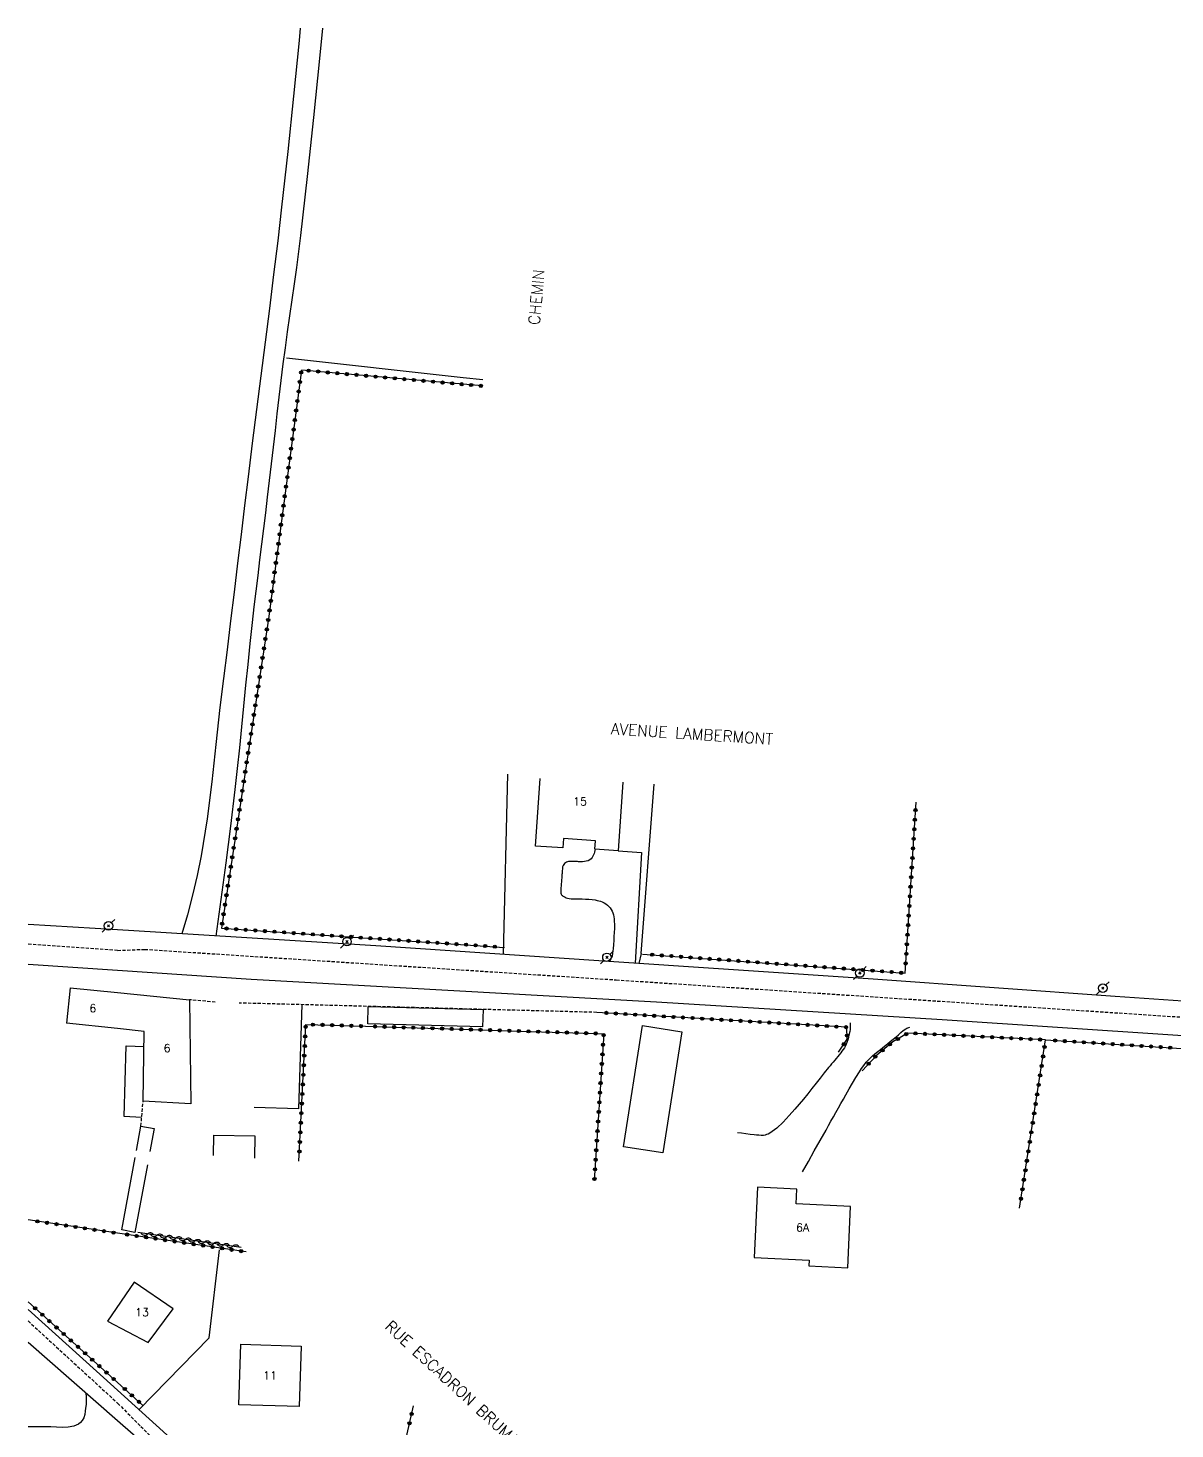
# Model space of a CAD drawing. Header units: millimetres. Extents: x 163000 to 164000, y 152000 to 153000.
# Drawn here: x 163000 to 163179.2, y 152781.2 to 153000 of the extents above; entities that cross this region are included whole.
import ezdxf
from ezdxf.enums import TextEntityAlignment as Align

# ---------------------------------------------------------------- set-up
doc = ezdxf.new("R2010")
doc.units = ezdxf.units.MM
doc.linetypes.add('DASHED', pattern=[0.75, 0.5, -0.25])
doc.layers.get('0').update_dxf_attribs({"linetype": 'CONTINUOUS'})
for name, color, linetype in [('W0001', 6, 'DASHED'), ('W0008', 7, 'CONTINUOUS'), ('W0017', 7, 'CONTINUOUS'), ('W0071', 7, 'CONTINUOUS'), ('W0101', 7, 'CONTINUOUS'), ('W0104', 1, 'CONTINUOUS'), ('W0112', 1, 'DASHED'), ('W0310', 3, 'CONTINUOUS'), ('W0323', 7, 'CONTINUOUS'), ('W0330', 7, 'CONTINUOUS'), ('W0473', 7, 'CONTINUOUS'), ('W0989', 7, 'CONTINUOUS'), ('W0991', 7, 'CONTINUOUS')]:
    doc.layers.add(name, color=color, linetype=linetype)
doc.styles.get("Standard").update_dxf_attribs({"font": 'romans.shx', "width": 0.85})

# ---------------------------------------------------------------- blocks, each defined once
blk = doc.blocks.new('T473')
for p, q in [((-0.166667, 0.166667), (0.166667, -0.166667)), ((-0.166667, -0.166667), (0.166667, 0.166667)), ((0.500001, 0.500001), (1.000002, 1.000002)), ((-1.000002, -1.000002), (-0.500001, -0.500001))]:
    blk.add_line(p, q)
blk.add_ellipse((0, 0), major_axis=(0.471405, 0.471405), ratio=1, start_param=5.4977871438, end_param=11.780972451)
blk = doc.blocks.new('t323o')
at = {"color": 0, "linetype": 'Continuous'}
for radius in [0.25, 0.15]:
    blk.add_circle((0, 0), radius, dxfattribs=at)
blk = doc.blocks.new('t310o')
at = {"color": 0, "linetype": 'Continuous'}
for centre, start, end in [((-0.5, 0.38), 216.8699, 323.1304), ((0.5, -0.37), 36.8699, 143.1303)]:
    blk.add_arc(centre, 0.625, start, end, dxfattribs=at)

msp = doc.modelspace()

# ---------------------------------------------------------------- linework, layer by layer
at = {"layer": 'W0001'}
for points in [[(163014, 152855.91), (163000, 152856.89)], [(163014, 152855.91), (163018.24, 152856.08), (163091.9, 152851.31), (163182.9, 152845.32), (163245.55, 152840.71), (163269.14, 152826.18), (163288.03, 152812.83), (163300.84, 152810.37)], [(163000, 152798.04), (163014, 152785.19)], [(163014, 152785.19), (163017.61, 152781.56), (163021.25, 152777.96), (163024.92, 152774.39), (163028.62, 152770.85), (163037.19, 152762.85), (163045.85, 152754.95), (163054.55, 152747.09), (163063.27, 152739.26), (163074.2, 152729.36), (163085.11, 152719.42), (163096.15, 152709.63), (163107.47, 152700.15), (163117.14, 152692.53), (163126.98, 152685.13), (163136.99, 152677.95), (163147.15, 152671)]]:
    msp.add_lwpolyline(points, dxfattribs=at)
at = {"layer": 'W0008'}
for points in [[(163014, 152859.11), (163000, 152859.98)], [(163229.74, 152844.78), (163207.6, 152846.1), (163169.85, 152848.73), (163132.01, 152851.44), (163089.19, 152854.31), (163054.34, 152856.63), (163019.9, 152858.74), (163014, 152859.11)], [(163000, 152853.77), (163014, 152852.82)], [(163014, 152852.82), (163034.85, 152851.42), (163098.2, 152847.9), (163142.79, 152845.11), (163196.86, 152841.52), (163228.41, 152839.62)], [(163000, 152799.81), (163010.68, 152790.21), (163014, 152787.2)], [(163014, 152782.41), (163000, 152794.68)], [(163014, 152787.2), (163022.76, 152779.27)], [(163018.85, 152778.16), (163014, 152782.41)]]:
    msp.add_lwpolyline(points, dxfattribs=at)
at = {"layer": 'W0017'}
for points in [[(163088.59, 152871.74), (163088.57, 152871.5), (163088.52, 152871.27), (163088.45, 152871.04), (163088.35, 152870.82), (163088.24, 152870.61), (163088.11, 152870.41), (163087.95, 152870.22), (163087.76, 152870.07), (163087.49, 152869.93), (163087.21, 152869.84), (163086.92, 152869.79), (163086.64, 152869.75), (163086.47, 152869.74), (163086.31, 152869.74), (163086.14, 152869.75), (163085.98, 152869.77), (163085.82, 152869.78), (163085.66, 152869.8), (163085.5, 152869.81), (163085.33, 152869.81), (163085.03, 152869.81), (163084.73, 152869.82), (163084.41, 152869.8), (163084.11, 152869.7), (163083.94, 152869.6), (163083.8, 152869.47), (163083.68, 152869.32), (163083.59, 152869.16), (163083.52, 152868.97), (163083.49, 152868.78), (163083.47, 152868.59), (163083.46, 152868.4), (163083.44, 152868.25), (163083.43, 152868.09), (163083.42, 152867.94), (163083.41, 152867.79), (163083.4, 152867.63), (163083.4, 152867.48), (163083.39, 152867.33), (163083.38, 152867.18), (163083.36, 152866.97), (163083.34, 152866.76), (163083.32, 152866.55), (163083.3, 152866.34), (163083.29, 152866.14), (163083.27, 152865.93), (163083.26, 152865.72), (163083.25, 152865.51), (163083.23, 152865.31), (163083.21, 152865.1), (163083.22, 152864.88), (163083.28, 152864.68), (163083.33, 152864.59), (163083.4, 152864.52), (163083.48, 152864.47), (163083.56, 152864.41), (163083.73, 152864.31), (163083.9, 152864.22), (163084.08, 152864.14), (163084.27, 152864.08), (163084.55, 152864.02), (163084.84, 152863.98), (163085.14, 152863.97), (163085.43, 152863.97), (163085.72, 152863.98), (163086.01, 152863.98), (163086.29, 152863.98), (163086.58, 152863.97), (163087.09, 152863.94), (163087.6, 152863.91), (163088.11, 152863.87), (163088.61, 152863.79), (163088.89, 152863.73), (163089.17, 152863.67), (163089.44, 152863.58), (163089.71, 152863.48), (163089.99, 152863.34), (163090.26, 152863.17), (163090.52, 152862.99), (163090.75, 152862.77), (163090.95, 152862.55), (163091.12, 152862.3), (163091.26, 152862.03), (163091.38, 152861.76), (163091.47, 152861.46), (163091.52, 152861.15), (163091.56, 152860.84), (163091.58, 152860.53), (163091.61, 152859.92), (163091.6, 152859.31), (163091.57, 152858.7), (163091.53, 152858.09), (163091.5, 152857.45), (163091.46, 152856.81), (163091.41, 152856.17), (163091.32, 152855.53), (163091.3, 152855.34), (163091.27, 152855.14), (163091.23, 152854.94), (163091.14, 152854.75), (163091.02, 152854.58), (163090.87, 152854.44), (163090.7, 152854.31), (163090.51, 152854.22)], [(163092.18, 152871.49), (163095.83, 152871.21), (163094.87, 152853.93)], [(163128.44, 152844.59), (163128.45, 152844.25), (163128.44, 152843.91), (163128.41, 152843.58), (163128.36, 152843.24), (163128.25, 152842.67), (163128.1, 152842.1), (163127.91, 152841.54), (163127.68, 152841), (163127.53, 152840.71), (163127.35, 152840.43), (163127.15, 152840.17), (163126.96, 152839.91), (163126.73, 152839.61), (163126.5, 152839.32), (163126.26, 152839.03), (163126.02, 152838.75), (163125.78, 152838.47), (163125.53, 152838.18), (163125.29, 152837.9), (163125.05, 152837.61), (163124.39, 152836.8), (163123.75, 152835.98), (163123.1, 152835.15), (163122.46, 152834.32), (163121.81, 152833.5), (163121.14, 152832.69), (163120.47, 152831.88), (163119.77, 152831.1), (163118.88, 152830.1), (163117.97, 152829.1), (163116.99, 152828.15), (163115.89, 152827.35), (163115.65, 152827.22), (163115.39, 152827.13), (163115.13, 152827.06), (163114.87, 152827.01), (163114.51, 152827), (163114.16, 152827.03), (163113.81, 152827.07), (163113.46, 152827.12), (163112.8, 152827.18), (163112.13, 152827.26), (163111.47, 152827.34), (163110.81, 152827.43)], [(163120.99, 152821.33), (163121.91, 152822.96), (163122.83, 152824.59), (163123.75, 152826.22), (163124.66, 152827.85), (163125.05, 152828.54), (163125.44, 152829.23), (163125.82, 152829.92), (163126.21, 152830.61), (163126.59, 152831.3), (163126.98, 152831.99), (163127.37, 152832.68), (163127.76, 152833.37), (163128.28, 152834.27), (163128.79, 152835.17), (163129.31, 152836.06), (163129.87, 152836.94), (163130.22, 152837.44), (163130.57, 152837.94), (163130.95, 152838.43), (163131.36, 152838.89), (163131.94, 152839.44), (163132.55, 152839.95), (163133.18, 152840.45), (163133.81, 152840.95), (163134.25, 152841.32), (163134.7, 152841.69), (163135.15, 152842.06), (163135.6, 152842.43), (163135.98, 152842.75), (163136.35, 152843.07), (163136.73, 152843.38), (163137.14, 152843.66), (163137.28, 152843.74), (163137.43, 152843.82), (163137.58, 152843.88), (163137.74, 152843.94)], [(163009.04, 152786.76), (163009.08, 152786.17), (163009.09, 152785.58), (163009.06, 152784.99), (163008.99, 152784.4), (163008.93, 152783.92), (163008.85, 152783.42), (163008.72, 152782.92), (163008.47, 152782.47), (163008.2, 152782.17), (163007.87, 152781.93), (163007.51, 152781.75), (163007.14, 152781.61), (163006.25, 152781.43), (163005.33, 152781.41), (163004.43, 152781.46), (163003.55, 152781.48), (163002.47, 152781.47), (163001.38, 152781.47), (163000.3, 152781.48), (163000, 152781.49)]]:
    msp.add_lwpolyline(points, dxfattribs=at)
at = {"layer": 'W0071'}
for points in [[(163042.53, 153000), (163042.34, 152998.05), (163041.47, 152989.37), (163040.57, 152980.69), (163039.62, 152972.01), (163039.01, 152966.74), (163038.37, 152961.48), (163037.72, 152956.21), (163037.05, 152950.95), (163036.38, 152945.69), (163035.71, 152940.42), (163035.04, 152935.16), (163034.39, 152929.9), (163033.83, 152925.39), (163033.28, 152920.89), (163032.74, 152916.39), (163032.19, 152911.88), (163031.64, 152907.38), (163031.09, 152902.88), (163030.54, 152898.38), (163029.98, 152893.87), (163029.32, 152888.07), (163028.71, 152882.25), (163028, 152876.44), (163027.07, 152870.67), (163026.44, 152867.59), (163025.72, 152864.53), (163024.91, 152861.49), (163024.01, 152858.49)], [(163029.37, 152858.16), (163030.18, 152863.87), (163030.96, 152869.6), (163031.69, 152875.33), (163032.38, 152881.06), (163032.75, 152884.31), (163033.09, 152887.57), (163033.42, 152890.82), (163033.74, 152894.08), (163034.05, 152897.34), (163034.38, 152900.6), (163034.71, 152903.85), (163035.06, 152907.11), (163035.34, 152909.56), (163035.63, 152912.01), (163035.93, 152914.46), (163036.23, 152916.91), (163036.53, 152919.36), (163036.84, 152921.82), (163037.14, 152924.27), (163037.43, 152926.72), (163037.74, 152929.32), (163038.04, 152931.92), (163038.34, 152934.52), (163038.64, 152937.13), (163038.94, 152939.73), (163039.24, 152942.33), (163039.56, 152944.93), (163039.88, 152947.53), (163040.21, 152950.04), (163040.55, 152952.55), (163040.91, 152955.05), (163041.26, 152957.56), (163041.62, 152960.06), (163041.97, 152962.57), (163042.3, 152965.07), (163042.62, 152967.59), (163043.67, 152976.8), (163044.64, 152986.02), (163045.57, 152995.24), (163046.06, 153000)]]:
    msp.add_lwpolyline(points, dxfattribs=at)
at = {"layer": 'W0101'}
for points in [[(163092.91, 152882.2), (163092.18, 152871.49), (163088.57, 152871.74), (163088.66, 152873.05), (163083.65, 152873.39), (163083.55, 152871.92), (163079.28, 152872.2), (163080, 152882.77)], [(163006.59, 152850.09), (163006.02, 152844.54)], [(163006.59, 152850.09), (163014, 152849.34)], [(163014, 152849.34), (163025.22, 152848.21)], [(163025.22, 152848.21), (163025.45, 152831.96), (163017.98, 152832.38), (163018.16, 152843.24), (163014, 152843.69)], [(163014, 152843.69), (163006.02, 152844.54)]]:
    msp.add_lwpolyline(points, dxfattribs=at)
for points in [[(163113.44, 152807.93), (163122.01, 152807.51), (163121.97, 152806.62), (163128.05, 152806.33), (163128.51, 152815.93), (163120.01, 152816.34), (163120.12, 152818.62), (163113.97, 152818.92), (163113.44, 152807.93)], [(163018.79, 152794.66), (163022.68, 152799.94), (163016.57, 152804.1), (163012.41, 152797.99), (163018.79, 152794.66)], [(163033.22, 152794.38), (163042.66, 152794.11), (163042.38, 152784.67), (163032.95, 152784.95), (163033.22, 152794.38)]]:
    msp.add_lwpolyline(points, close=True, dxfattribs=at)
at = {"layer": 'W0104'}
for points in [[(163053.14, 152847.17), (163071.09, 152846.7), (163071.02, 152843.97), (163053.07, 152844.43), (163053.14, 152847.17)], [(163102.13, 152843.21), (163099.19, 152824.28), (163093.05, 152825.23), (163095.99, 152844.17), (163102.13, 152843.21)]]:
    msp.add_lwpolyline(points, close=True, dxfattribs=at)
for points in [[(163017.75, 152829.81), (163015.03, 152829.96), (163015.32, 152841.03), (163018.12, 152840.92)], [(163016.93, 152824.66), (163017.64, 152828.47), (163019.71, 152828.09), (163019.05, 152824.52)], [(163028.97, 152823.87), (163029.03, 152827.06), (163035.43, 152826.93)], [(163035.43, 152826.93), (163035.36, 152823.45)], [(163014.64, 152812.24), (163016.73, 152823.57)], [(163018.66, 152822.4), (163016.71, 152811.86), (163014.64, 152812.24)]]:
    msp.add_lwpolyline(points, dxfattribs=at)
at = {"layer": 'W0112'}
for points in [[(163029.25, 152847.82), (163025.22, 152848.21)], [(163088.85, 152846.23), (163033.01, 152847.69)], [(163017.64, 152828.47), (163017.98, 152832.38)]]:
    msp.add_lwpolyline(points, dxfattribs=at)
at = {"layer": 'W0310'}
msp.add_lwpolyline([(163033.31, 152809.52), (163017.17, 152811.83)], dxfattribs=at)
at = {"layer": 'W0323'}
for points in [[(163070.94, 152944.08), (163042.72, 152946.57), (163037.56, 152907.73), (163030.22, 152859.39), (163074.42, 152856.39)], [(163137.01, 152852.38), (163138.72, 152879.08)], [(163096.01, 152855.35), (163137.01, 152852.38)], [(163042.32, 152823), (163043.4, 152844.36), (163052.7, 152844.07)], [(163127.92, 152843.92), (163088.85, 152846.23)], [(163052.7, 152844.07), (163089.94, 152842.9), (163088.46, 152819.98)], [(163126.62, 152840.04), (163127.97, 152842.07), (163127.92, 152843.92)], [(163158.97, 152841.94), (163137.45, 152843), (163135.11, 152841.62), (163132.58, 152839.57), (163130.32, 152837.12)], [(163154.89, 152815.64), (163158.97, 152841.94)], [(163158.97, 152841.94), (163199.1, 152839.41), (163194.11, 152813.07)], [(163014, 152811.74), (163010.53, 152812.24), (163000, 152813.81)], [(163034.06, 152808.82), (163014, 152811.74)], [(163000, 152801.02), (163014, 152788.41)], [(163014, 152788.41), (163017.9, 152784.89)], [(163058.58, 152777.65), (163060.22, 152784.77)]]:
    msp.add_lwpolyline(points, dxfattribs=at)
at = {"layer": 'W0330'}
for points in [[(163071.05, 152945.05), (163067.96, 152945.34), (163040.4, 152948.44)], [(163074.91, 152883.43), (163074.25, 152855.3)], [(163095.8, 152855.43), (163097.83, 152881.87)], [(163095.8, 152855.43), (163095.44, 152853.89)], [(163042.79, 152847.44), (163042.23, 152831.15), (163035.32, 152831.39)], [(163017.34, 152784.18), (163028.29, 152795.39), (163029.93, 152809.12)]]:
    msp.add_lwpolyline(points, dxfattribs=at)

# ---------------------------------------------------------------- block references
at = {"layer": 'W0310', "rotation": 171.8698962712266}
for p in [(163018.65, 152811.61), (163020.14, 152811.4), (163021.62, 152811.19), (163023.11, 152810.98), (163024.59, 152810.77), (163026.08, 152810.55), (163027.56, 152810.34), (163029.05, 152810.13), (163030.53, 152809.92), (163032.02, 152809.71)]:
    msp.add_blockref('t310o', p, dxfattribs=at)
at = {"layer": 'W0323'}
for p, rotation in [((163042.47, 152944.71), 262.435563931139), ((163042.67, 152946.19), 262.435563931139), ((163043.84, 152946.47), 174.9596260617199), ((163045.33, 152946.34), 174.9596260617199), ((163046.83, 152946.2), 174.9596260617199), ((163048.32, 152946.07), 174.9596260617199), ((163049.82, 152945.94), 174.9596260617199), ((163051.31, 152945.81), 174.9596260617199), ((163052.81, 152945.68), 174.9596260617199), ((163054.3, 152945.54), 174.9596260617199), ((163055.79, 152945.41), 174.9596260617199), ((163057.29, 152945.28), 174.9596260617199), ((163058.78, 152945.15), 174.9596260617199), ((163060.28, 152945.02), 174.9596260617199), ((163061.77, 152944.89), 174.9596260617199), ((163063.27, 152944.75), 174.9596260617199), ((163064.76, 152944.62), 174.9596260617199), ((163042.28, 152943.22), 262.435563931139), ((163066.25, 152944.49), 174.9596260617199), ((163067.75, 152944.36), 174.9596260617199), ((163069.24, 152944.23), 174.9596260617199), ((163070.74, 152944.09), 174.9596260617199), ((163041.88, 152940.25), 262.435563931139), ((163042.08, 152941.73), 262.435563931139), ((163041.68, 152938.76), 262.435563931139), ((163041.29, 152935.78), 262.435563931139), ((163041.49, 152937.27), 262.435563931139), ((163041.09, 152934.3), 262.435563931139), ((163040.89, 152932.81), 262.435563931139), ((163040.5, 152929.84), 262.435563931139), ((163040.7, 152931.32), 262.435563931139), ((163040.3, 152928.35), 262.435563931139), ((163039.91, 152925.38), 262.435563931139), ((163040.1, 152926.86), 262.435563931139), ((163039.71, 152923.89), 262.435563931139), ((163039.31, 152920.91), 262.435563931139), ((163039.51, 152922.4), 262.435563931139), ((163039.12, 152919.43), 262.435563931139), ((163038.72, 152916.45), 262.435563931139), ((163038.92, 152917.94), 262.435563931139), ((163038.52, 152914.97), 262.435563931139), ((163038.13, 152911.99), 262.435563931139), ((163038.33, 152913.48), 262.435563931139), ((163037.93, 152910.51), 262.435563931139), ((163037.53, 152907.53), 261.3605767325493), ((163037.73, 152909.02), 262.435563931139), ((163037.31, 152906.05), 261.3605767325493), ((163036.86, 152903.08), 261.3605767325493), ((163037.08, 152904.57), 261.3605767325493), ((163036.63, 152901.6), 261.3605767325493), ((163036.18, 152898.64), 261.3605767325493), ((163036.41, 152900.12), 261.3605767325493), ((163035.96, 152897.15), 261.3605767325493), ((163035.51, 152894.19), 261.3605767325493), ((163035.73, 152895.67), 261.3605767325493), ((163035.28, 152892.7), 261.3605767325493), ((163035.06, 152891.22), 261.3605767325493), ((163034.6, 152888.25), 261.3605767325493), ((163034.83, 152889.74), 261.3605767325493), ((163034.38, 152886.77), 261.3605767325493), ((163033.93, 152883.81), 261.3605767325493), ((163034.15, 152885.29), 261.3605767325493), ((163033.7, 152882.32), 261.3605767325493), ((163033.25, 152879.36), 261.3605767325493), ((163033.48, 152880.84), 261.3605767325493), ((163033.03, 152877.87), 261.3605767325493), ((163138.64, 152877.83), 86.33400594339409), ((163032.58, 152874.91), 261.3605767325493), ((163032.8, 152876.39), 261.3605767325493), ((163138.45, 152874.84), 86.33400594339409), ((163138.54, 152876.33), 86.33400594339409), ((163032.35, 152873.42), 261.3605767325493), ((163138.35, 152873.34), 86.33400594339409), ((163031.9, 152870.46), 261.3605767325493), ((163032.13, 152871.94), 261.3605767325493), ((163138.16, 152870.34), 86.33400594339409), ((163138.26, 152871.84), 86.33400594339409), ((163031.68, 152868.98), 261.3605767325493), ((163138.06, 152868.85), 86.33400594339409), ((163031.22, 152866.01), 261.3605767325493), ((163031.45, 152867.49), 261.3605767325493), ((163137.87, 152865.85), 86.33400594339409), ((163137.97, 152867.35), 86.33400594339409), ((163031, 152864.53), 261.3605767325493), ((163137.78, 152864.36), 86.33400594339409), ((163030.55, 152861.56), 261.3605767325493), ((163030.77, 152863.04), 261.3605767325493), ((163137.58, 152861.36), 86.33400594339409), ((163137.68, 152862.86), 86.33400594339409), ((163030.32, 152860.08), 261.3605767325493), ((163031.02, 152859.33), 356.1231850935892), ((163032.52, 152859.23), 356.1231850935892), ((163137.49, 152859.87), 86.33400594339409), ((163034.01, 152859.13), 356.1231850935892), ((163035.51, 152859.03), 356.1231850935892), ((163037.01, 152858.93), 356.1231850935892), ((163038.5, 152858.83), 356.1231850935892), ((163040, 152858.73), 356.1231850935892), ((163041.5, 152858.62), 356.1231850935892), ((163042.99, 152858.52), 356.1231850935892), ((163044.49, 152858.42), 356.1231850935892), ((163045.98, 152858.32), 356.1231850935892), ((163047.48, 152858.22), 356.1231850935892), ((163048.98, 152858.12), 356.1231850935892), ((163050.47, 152858.02), 356.1231850935892), ((163051.97, 152857.91), 356.1231850935892), ((163053.47, 152857.81), 356.1231850935892), ((163054.96, 152857.71), 356.1231850935892), ((163056.46, 152857.61), 356.1231850935892), ((163057.96, 152857.51), 356.1231850935892), ((163059.45, 152857.41), 356.1231850935892), ((163060.95, 152857.31), 356.1231850935892), ((163062.45, 152857.2), 356.1231850935892), ((163063.94, 152857.1), 356.1231850935892), ((163065.44, 152857), 356.1231850935892), ((163137.39, 152858.37), 86.33400594339409), ((163066.94, 152856.9), 356.1231850935892), ((163068.43, 152856.8), 356.1231850935892), ((163069.93, 152856.7), 356.1231850935892), ((163071.43, 152856.6), 356.1231850935892), ((163072.92, 152856.49), 356.1231850935892), ((163097.51, 152855.24), 355.8574754443245), ((163099, 152855.13), 355.8574754443245), ((163100.5, 152855.03), 355.8574754443245), ((163102, 152854.92), 355.8574754443245), ((163103.49, 152854.81), 355.8574754443245), ((163137.2, 152855.38), 86.33400594339409), ((163137.3, 152856.87), 86.33400594339409), ((163104.99, 152854.7), 355.8574754443245), ((163106.48, 152854.59), 355.8574754443245), ((163107.98, 152854.48), 355.8574754443245), ((163109.48, 152854.38), 355.8574754443245), ((163110.97, 152854.27), 355.8574754443245), ((163112.47, 152854.16), 355.8574754443245), ((163113.97, 152854.05), 355.8574754443245), ((163115.46, 152853.94), 355.8574754443245), ((163116.96, 152853.83), 355.8574754443245), ((163118.45, 152853.73), 355.8574754443245), ((163119.95, 152853.62), 355.8574754443245), ((163121.45, 152853.51), 355.8574754443245), ((163122.94, 152853.4), 355.8574754443245), ((163124.44, 152853.29), 355.8574754443245), ((163125.93, 152853.18), 355.8574754443245), ((163127.43, 152853.08), 355.8574754443245), ((163128.93, 152852.97), 355.8574754443245), ((163130.42, 152852.86), 355.8574754443245), ((163131.92, 152852.75), 355.8574754443245), ((163133.41, 152852.64), 355.8574754443245), ((163137.11, 152853.88), 86.33400594339409), ((163134.91, 152852.53), 355.8574754443245), ((163136.41, 152852.42), 355.8574754443245), ((163090.35, 152846.15), 176.6044321740633), ((163091.84, 152846.06), 176.6044321740633), ((163043.38, 152843.97), 87.10914094143855), ((163044.51, 152844.32), 358.2351414949554), ((163046.01, 152844.28), 358.2351414949554), ((163047.51, 152844.23), 358.2351414949554), ((163049.01, 152844.19), 358.2351414949554), ((163050.51, 152844.14), 358.2351414949554), ((163052.01, 152844.09), 358.2351414949554), ((163054.2, 152844.03), 358.1975808257568), ((163055.7, 152843.98), 358.1975808257568), ((163057.19, 152843.93), 358.1975808257568), ((163058.69, 152843.88), 358.1975808257568), ((163093.34, 152845.97), 176.6044321740633), ((163094.84, 152845.88), 176.6044321740633), ((163096.34, 152845.79), 176.6044321740633), ((163097.83, 152845.7), 176.6044321740633), ((163099.33, 152845.61), 176.6044321740633), ((163100.83, 152845.52), 176.6044321740633), ((163102.33, 152845.43), 176.6044321740633), ((163103.82, 152845.35), 176.6044321740633), ((163105.32, 152845.26), 176.6044321740633), ((163106.82, 152845.17), 176.6044321740633), ((163108.32, 152845.08), 176.6044321740633), ((163109.81, 152844.99), 176.6044321740633), ((163111.31, 152844.9), 176.6044321740633), ((163112.81, 152844.81), 176.6044321740633), ((163114.3, 152844.72), 176.6044321740633), ((163115.8, 152844.64), 176.6044321740633), ((163117.3, 152844.55), 176.6044321740633), ((163118.8, 152844.46), 176.6044321740633), ((163120.29, 152844.37), 176.6044321740633), ((163121.79, 152844.28), 176.6044321740633), ((163123.29, 152844.19), 176.6044321740633), ((163124.79, 152844.1), 176.6044321740633), ((163126.28, 152844.01), 176.6044321740633), ((163127.78, 152843.92), 176.6044321740633), ((163043.3, 152842.47), 87.10914094143855), ((163060.19, 152843.84), 358.1975808257568), ((163061.69, 152843.79), 358.1975808257568), ((163063.19, 152843.74), 358.1975808257568), ((163064.69, 152843.7), 358.1975808257568), ((163066.19, 152843.65), 358.1975808257568), ((163067.69, 152843.6), 358.1975808257568), ((163069.19, 152843.55), 358.1975808257568), ((163070.69, 152843.51), 358.1975808257568), ((163072.19, 152843.46), 358.1975808257568), ((163073.69, 152843.41), 358.1975808257568), ((163075.19, 152843.36), 358.1975808257568), ((163076.68, 152843.32), 358.1975808257568), ((163078.18, 152843.27), 358.1975808257568), ((163079.68, 152843.22), 358.1975808257568), ((163081.18, 152843.18), 358.1975808257568), ((163082.68, 152843.13), 358.1975808257568), ((163084.18, 152843.08), 358.1975808257568), ((163085.68, 152843.03), 358.1975808257568), ((163087.18, 152842.99), 358.1975808257568), ((163088.68, 152842.94), 358.1975808257568), ((163089.93, 152842.67), 266.3063298720639), ((163127.96, 152842.62), 91.61353675215162), ((163135.89, 152842.08), 210.4933717123663), ((163137.18, 152842.84), 210.4933717123663), ((163138.64, 152842.95), 177.1583526990665), ((163140.13, 152842.87), 177.1583526990665), ((163141.63, 152842.8), 177.1583526990665), ((163143.13, 152842.72), 177.1583526990665), ((163144.63, 152842.65), 177.1583526990665), ((163146.13, 152842.57), 177.1583526990665), ((163147.62, 152842.5), 177.1583526990665), ((163149.12, 152842.43), 177.1583526990665), ((163150.62, 152842.35), 177.1583526990665), ((163152.12, 152842.28), 177.1583526990665), ((163153.62, 152842.2), 177.1583526990665), ((163155.12, 152842.13), 177.1583526990665), ((163156.61, 152842.05), 177.1583526990665), ((163158.11, 152841.98), 177.1583526990665), ((163160.46, 152841.84), 356.3982037341863), ((163161.96, 152841.75), 356.3982037341863), ((163043.23, 152840.97), 87.10914094143855), ((163089.73, 152839.67), 266.3063298720639), ((163089.83, 152841.17), 266.3063298720639), ((163127.45, 152841.28), 56.30995200029232), ((163133.48, 152840.3), 219.1605029102907), ((163134.65, 152841.25), 219.1605029102907), ((163158.8, 152840.83), 81.19090293560345), ((163163.46, 152841.65), 356.3982037341863), ((163164.95, 152841.56), 356.3982037341863), ((163166.45, 152841.47), 356.3982037341863), ((163167.95, 152841.37), 356.3982037341863), ((163169.45, 152841.28), 356.3982037341863), ((163170.94, 152841.18), 356.3982037341863), ((163172.44, 152841.09), 356.3982037341863), ((163173.94, 152840.99), 356.3982037341863), ((163175.43, 152840.9), 356.3982037341863), ((163176.93, 152840.81), 356.3982037341863), ((163178.43, 152840.71), 356.3982037341863), ((163043.08, 152837.98), 87.10914094143855), ((163043.15, 152839.48), 87.10914094143855), ((163089.64, 152838.18), 266.3063298720639), ((163131.33, 152838.22), 227.2147586137468), ((163132.35, 152839.32), 227.2147586137468), ((163158.34, 152837.87), 81.19090293560345), ((163158.57, 152839.35), 81.19090293560345), ((163043, 152836.48), 87.10914094143855), ((163089.44, 152835.18), 266.3063298720639), ((163089.54, 152836.68), 266.3063298720639), ((163158.11, 152836.39), 81.19090293560345), ((163042.85, 152833.48), 87.10914094143855), ((163042.92, 152834.98), 87.10914094143855), ((163089.35, 152833.68), 266.3063298720639), ((163157.65, 152833.42), 81.19090293560345), ((163157.88, 152834.91), 81.19090293560345), ((163042.77, 152831.99), 87.10914094143855), ((163089.25, 152832.19), 266.3063298720639), ((163157.42, 152831.94), 81.19090293560345), ((163042.62, 152828.99), 87.10914094143855), ((163042.7, 152830.49), 87.10914094143855), ((163089.06, 152829.19), 266.3063298720639), ((163089.16, 152830.69), 266.3063298720639), ((163156.96, 152828.98), 81.19090293560345), ((163157.19, 152830.46), 81.19090293560345), ((163042.55, 152827.49), 87.10914094143855), ((163088.96, 152827.7), 266.3063298720639), ((163156.73, 152827.49), 81.19090293560345), ((163042.4, 152824.5), 87.10914094143855), ((163042.47, 152825.99), 87.10914094143855), ((163088.77, 152824.7), 266.3063298720639), ((163088.87, 152826.2), 266.3063298720639), ((163156.27, 152824.53), 81.19090293560345), ((163156.5, 152826.01), 81.19090293560345), ((163088.67, 152823.21), 266.3063298720639), ((163156.04, 152823.05), 81.19090293560345), ((163088.48, 152820.21), 266.3063298720639), ((163088.58, 152821.71), 266.3063298720639), ((163155.58, 152820.08), 81.19090293560345), ((163155.81, 152821.56), 81.19090293560345), ((163155.35, 152818.6), 81.19090293560345), ((163155.12, 152817.12), 81.19090293560345), ((163001.48, 152813.59), 171.547804521844), ((163002.97, 152813.37), 171.547804521844), ((163004.45, 152813.15), 171.547804521844), ((163005.93, 152812.93), 171.547804521844), ((163007.42, 152812.71), 171.547804521844), ((163008.9, 152812.49), 171.547804521844), ((163010.39, 152812.26), 171.547804521844), ((163011.87, 152812.05), 171.7352436687984), ((163013.35, 152811.83), 171.7352436687984), ((163015.48, 152811.52), 171.7352436671482), ((163016.97, 152811.31), 171.7352436671482), ((163018.45, 152811.09), 171.7352436671482), ((163019.94, 152810.88), 171.7352436671482), ((163021.42, 152810.66), 171.7352436671482), ((163022.91, 152810.45), 171.7352436671482), ((163024.39, 152810.23), 171.7352436671482), ((163025.88, 152810.01), 171.7352436671482), ((163027.36, 152809.8), 171.7352436671482), ((163028.84, 152809.58), 171.7352436671482), ((163030.33, 152809.37), 171.7352436671482), ((163031.81, 152809.15), 171.7352436671482), ((163033.3, 152808.94), 171.7352436671482), ((163001.11, 152800.01), 317.9915168143682), ((163002.23, 152799.01), 317.9915168143682), ((163003.34, 152798), 317.9915168143682), ((163004.46, 152797), 317.9915168143682), ((163005.57, 152796), 317.9915168143682), ((163006.69, 152794.99), 317.9915168143682), ((163007.8, 152793.99), 317.9915168143682), ((163008.92, 152792.98), 317.9915168143682), ((163010.03, 152791.98), 317.9915168143682), ((163011.15, 152790.98), 317.9915168143682), ((163012.26, 152789.97), 317.9915168143682), ((163013.37, 152788.97), 317.9915168143682), ((163015.11, 152787.4), 317.9915168143682), ((163016.23, 152786.4), 317.9915168143682), ((163017.34, 152785.39), 317.9915168143682), ((163059.93, 152783.5), 77.05395318295172), ((163059.59, 152782.04), 77.05395318295172)]:
    msp.add_blockref('t323o', p, dxfattribs=dict(at, rotation=rotation))
at = {"layer": 'W0473'}
for p in [(163012.56, 152859.75), (163049.83, 152857.28), (163090.44, 152854.83), (163129.95, 152852.38), (163167.9, 152850.01)]:
    msp.add_blockref('T473', p, dxfattribs=at)

# ---------------------------------------------------------------- texts
at = {"layer": 'W0989'}
for s, rotation, p in [('CHEMIN', 84.9012, (163079.91, 152953.54)), ('AVENUE LAMBERMONT', 356.2992, (163091.01, 152889.69)), ('RUE ESCADRON BRUMAGNE', 317.3202, (163055.61, 152796.98))]:
    msp.add_text(s, height=1.75, rotation=rotation, dxfattribs=at).set_placement(p)
at = {"layer": 'W0991'}
for s, p in [('15', (163086.23, 152879.19)), ('6', (163010.13, 152846.89)), ('6', (163021.72, 152840.65)), ('6A', (163121.01, 152812.62)), ('13', (163017.81, 152799.38)), ('11', (163037.8, 152789.53))]:
    msp.add_text(s, height=1.25, dxfattribs=at).set_placement(p, align=Align.MIDDLE_CENTER)

doc.saveas('drawing.dxf')
